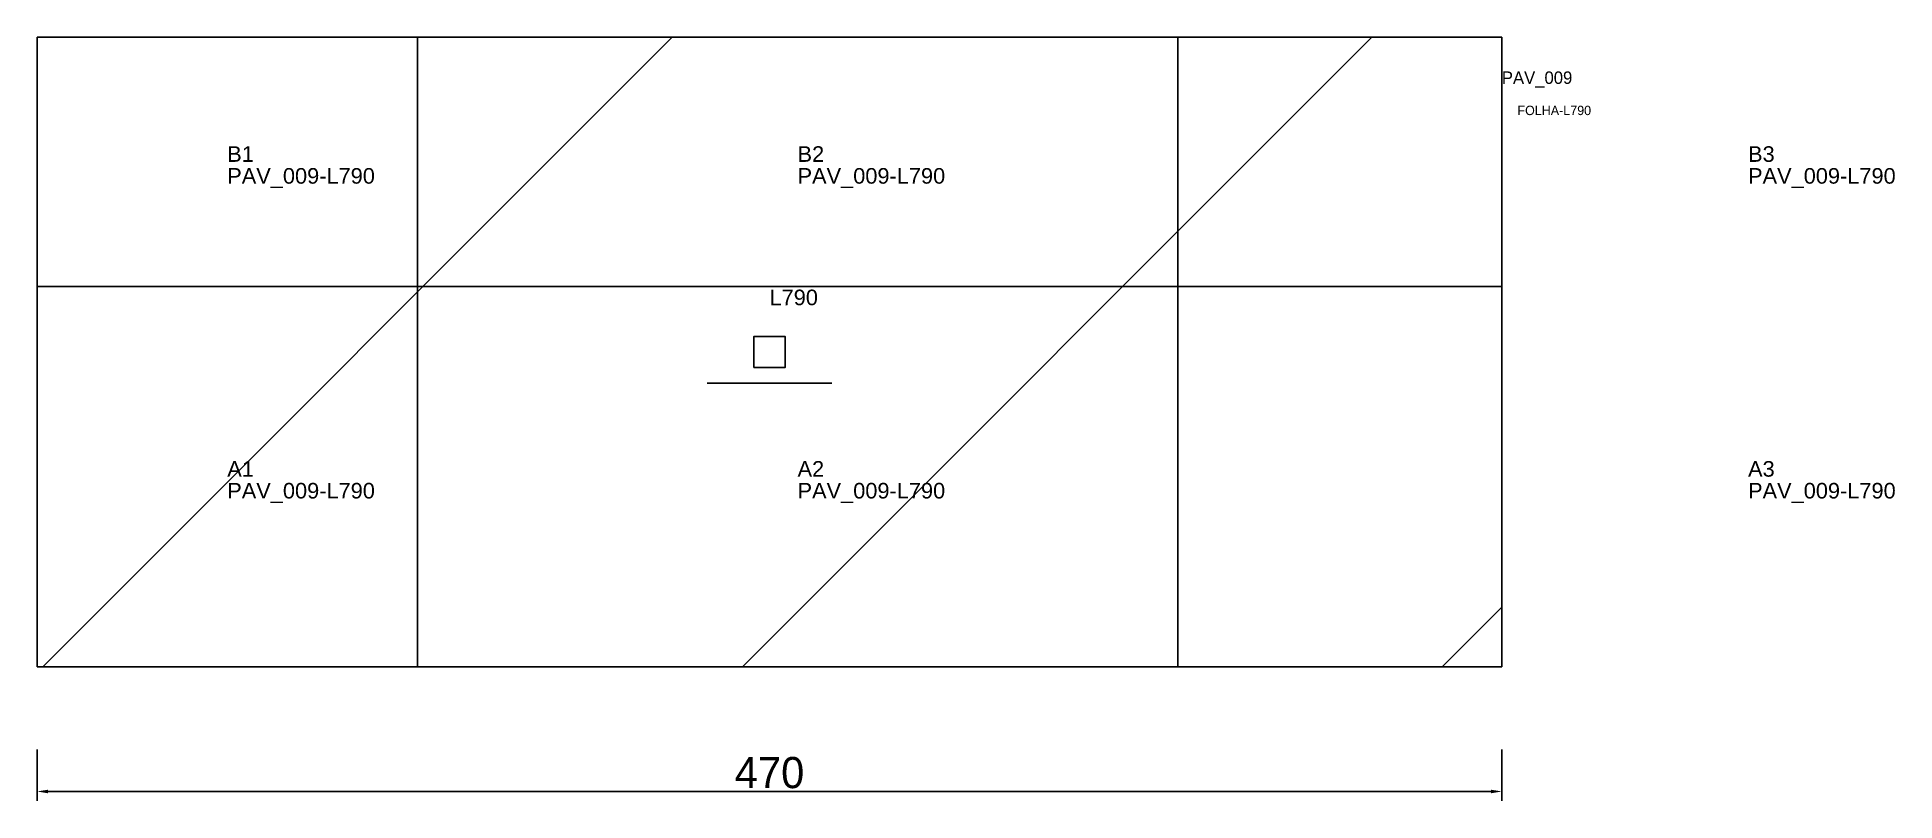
# Model space of a CAD drawing. Header units: metres. Extents: x 222 to 818, y -44 to 202.
import ezdxf

# ---------------------------------------------------------------- set-up
doc = ezdxf.new("R2010")
doc.units = ezdxf.units.M
for name, color, linetype in [('3', 3, 'CONTINUOUS'), ('AUX00', 7, 'CONTINUOUS'), ('COTA', 241, 'CONTINUOUS'), ('FOLHA', 255, 'CONTINUOUS'), ('Hachura', 251, 'CONTINUOUS'), ('NOMENCLATURA', 7, 'CONTINUOUS'), ('Nível', 160, 'CONTINUOUS'), ('Painéis', 200, 'CONTINUOUS'), ('Pilares', 5, 'CONTINUOUS'), ('SARR_2.2x7', 40, 'CONTINUOUS')]:
    doc.layers.add(name, color=color, linetype=linetype)
doc.styles.add('ARIAL', font='Arial.ttf')
doc.styles.add('STR_STANDARD', font='arial.ttf')
doc.dimstyles.new('EZ DXF', dxfattribs={"dimtxt": 10, "dimasz": 3.5, "dimexe": 3, "dimexo": 1.5, "dimgap": 1, "dimtad": 1, "dimdec": 1, "dimdsep": 46, "dimcen": 2.5, "dimazin": 3, "dimtfac": 1, "dimtmove": 0, "dimatfit": 3})

msp = doc.modelspace()

# ---------------------------------------------------------------- hatches: boundary and pattern name
at = {"layer": 'Hachura'}
h = msp.add_hatch(dxfattribs=at)
h.set_pattern_fill('ANSI31', scale=50)
h.paths.add_polyline_path([(692.2, 201.5), (692.2, -0.5), (582.7, -0.5), (222.2, -0.5), (222.2, 180.5), (222.2, 201.5), (662.2, 201.5)])
h = msp.add_hatch(dxfattribs=at)
h.set_pattern_fill('ANSI31', scale=50)
h.paths.add_polyline_path([(692.2, 201.5), (692.2, -0.5), (582.7, -0.5), (222.2, -0.5), (222.2, 180.5), (222.2, 201.5), (662.2, 201.5)])

# ---------------------------------------------------------------- linework, layer by layer
at = {"layer": '3'}
for points in [[(344.2, -0.5), (344.2, 201.5)], [(344.2, -0.5), (344.2, 201.5)], [(588.2, -0.5), (588.2, 201.5)], [(588.2, -0.5), (588.2, 201.5)], [(222.2, 121.5), (692.2, 121.5)], [(222.2, 121.5), (692.2, 121.5)]]:
    msp.add_lwpolyline(points, close=True, dxfattribs=at)
at = {"layer": 'Painéis', "color": 200}
for p, q in [((222.2, 180.5), (222.2, 201.5)), ((222.2, 201.5), (662.2, 201.5)), ((222.2, 180.5), (222.2, 201.5)), ((222.2, 201.5), (662.2, 201.5)), ((662.2, 201.5), (692.2, 201.5)), ((662.2, 201.5), (692.2, 201.5)), ((692.2, 201.5), (692.2, -0.5)), ((692.2, 201.5), (692.2, -0.5)), ((222.2, -0.5), (222.2, 180.5)), ((222.2, -0.5), (222.2, 180.5)), ((582.7, -0.5), (222.2, -0.5)), ((582.7, -0.5), (222.2, -0.5)), ((692.2, -0.5), (582.7, -0.5)), ((692.2, -0.5), (582.7, -0.5))]:
    msp.add_line(p, q, dxfattribs=at)
at = {"layer": 'Pilares'}
msp.add_lwpolyline([(452.2, 95.5), (462.2, 95.5), (462.2, 105.5), (452.2, 105.5)], close=True, dxfattribs=at)
msp.add_lwpolyline([(452.2, 95.5), (462.2, 95.5), (462.2, 105.5), (452.2, 105.5)], close=True, dxfattribs=at)
at = {"layer": 'SARR_2.2x7'}
msp.add_line((437.2, 90.5), (477.2, 90.5), dxfattribs=at)
msp.add_line((437.2, 90.5), (477.2, 90.5), dxfattribs=at)

# ---------------------------------------------------------------- texts
at = {"layer": '3', "style": 'STR_STANDARD'}
for s, p in [('B1', (283.2, 161.5)), ('B1', (283.2, 161.5)), ('B2', (466.2, 161.5)), ('B2', (466.2, 161.5)), ('B3', (771.2, 161.5)), ('B3', (771.2, 161.5)), ('A2', (466.2, 60.5)), ('A2', (466.2, 60.5)), ('A3', (771.2, 60.5)), ('A3', (771.2, 60.5)), ('A1', (283.2, 60.5)), ('A1', (283.2, 60.5))]:
    msp.add_text(s, height=5, dxfattribs=at).set_placement(p)
at = {"layer": 'AUX00', "style": 'STR_STANDARD'}
for p in [(283.2, 154.5), (283.2, 154.5), (466.2, 154.5), (466.2, 154.5), (771.2, 154.5), (771.2, 154.5), (283.2, 53.5), (283.2, 53.5), (466.2, 53.5), (466.2, 53.5), (771.2, 53.5), (771.2, 53.5)]:
    msp.add_text('PAV_009-L790', height=5, dxfattribs=at).set_placement(p)
at = {"layer": 'FOLHA'}
msp.add_text('FOLHA-L790', height=3, dxfattribs=at).set_placement((697.2, 176.5))
msp.add_text('FOLHA-L790', height=3, dxfattribs=at).set_placement((697.2, 176.5))
at = {"layer": 'NOMENCLATURA', "insert": (457.2, 120.5), "char_height": 5, "attachment_point": 1, "style": 'ARIAL'}
msp.add_mtext('L790', dxfattribs=at)
msp.add_mtext('L790', dxfattribs=at)
at = {"layer": 'Nível'}
msp.add_text('PAV_009', height=4, dxfattribs=at).set_placement((692.2, 186.5))
msp.add_text('PAV_009', height=4, dxfattribs=at).set_placement((692.2, 186.5))

# ---------------------------------------------------------------- dimensions: what is measured, and where the dimension line sits
at = {"layer": 'COTA'}
msp.add_linear_dim(base=(222.2, -40.5), p1=(222.2, -25.5), p2=(692.2, -25.5), dimstyle='EZ DXF', dxfattribs=at).render()
msp.add_linear_dim(base=(222.2, -40.5), p1=(222.2, -25.5), p2=(692.2, -25.5), dimstyle='EZ DXF', dxfattribs=at).render()

doc.saveas('drawing.dxf')
